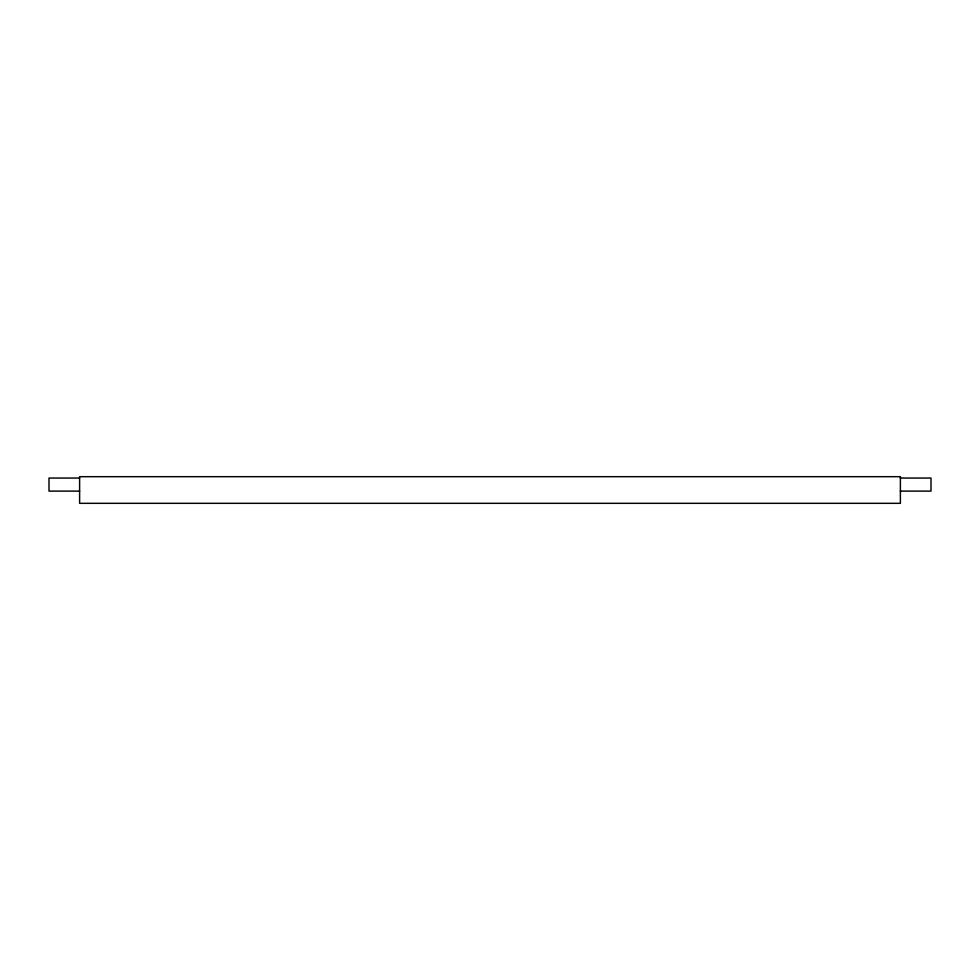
<?xml version="1.0" encoding="UTF-8"?>
<svg xmlns="http://www.w3.org/2000/svg" width="980" height="980" viewBox="0 0 980 980"><rect width="100%" height="100%" fill="white"/><g stroke="black" fill="none" stroke-linecap="round" stroke-linejoin="round"><path stroke-width="1.47" d="M79.613 478.056L49 478.056L49 491.115L79.613 491.115M900.387 478.056L931 478.056L931 491.115L900.387 491.115M900.387 476.684L79.613 476.684L79.613 503.316L900.387 503.316L900.387 476.684"/></g></svg>
